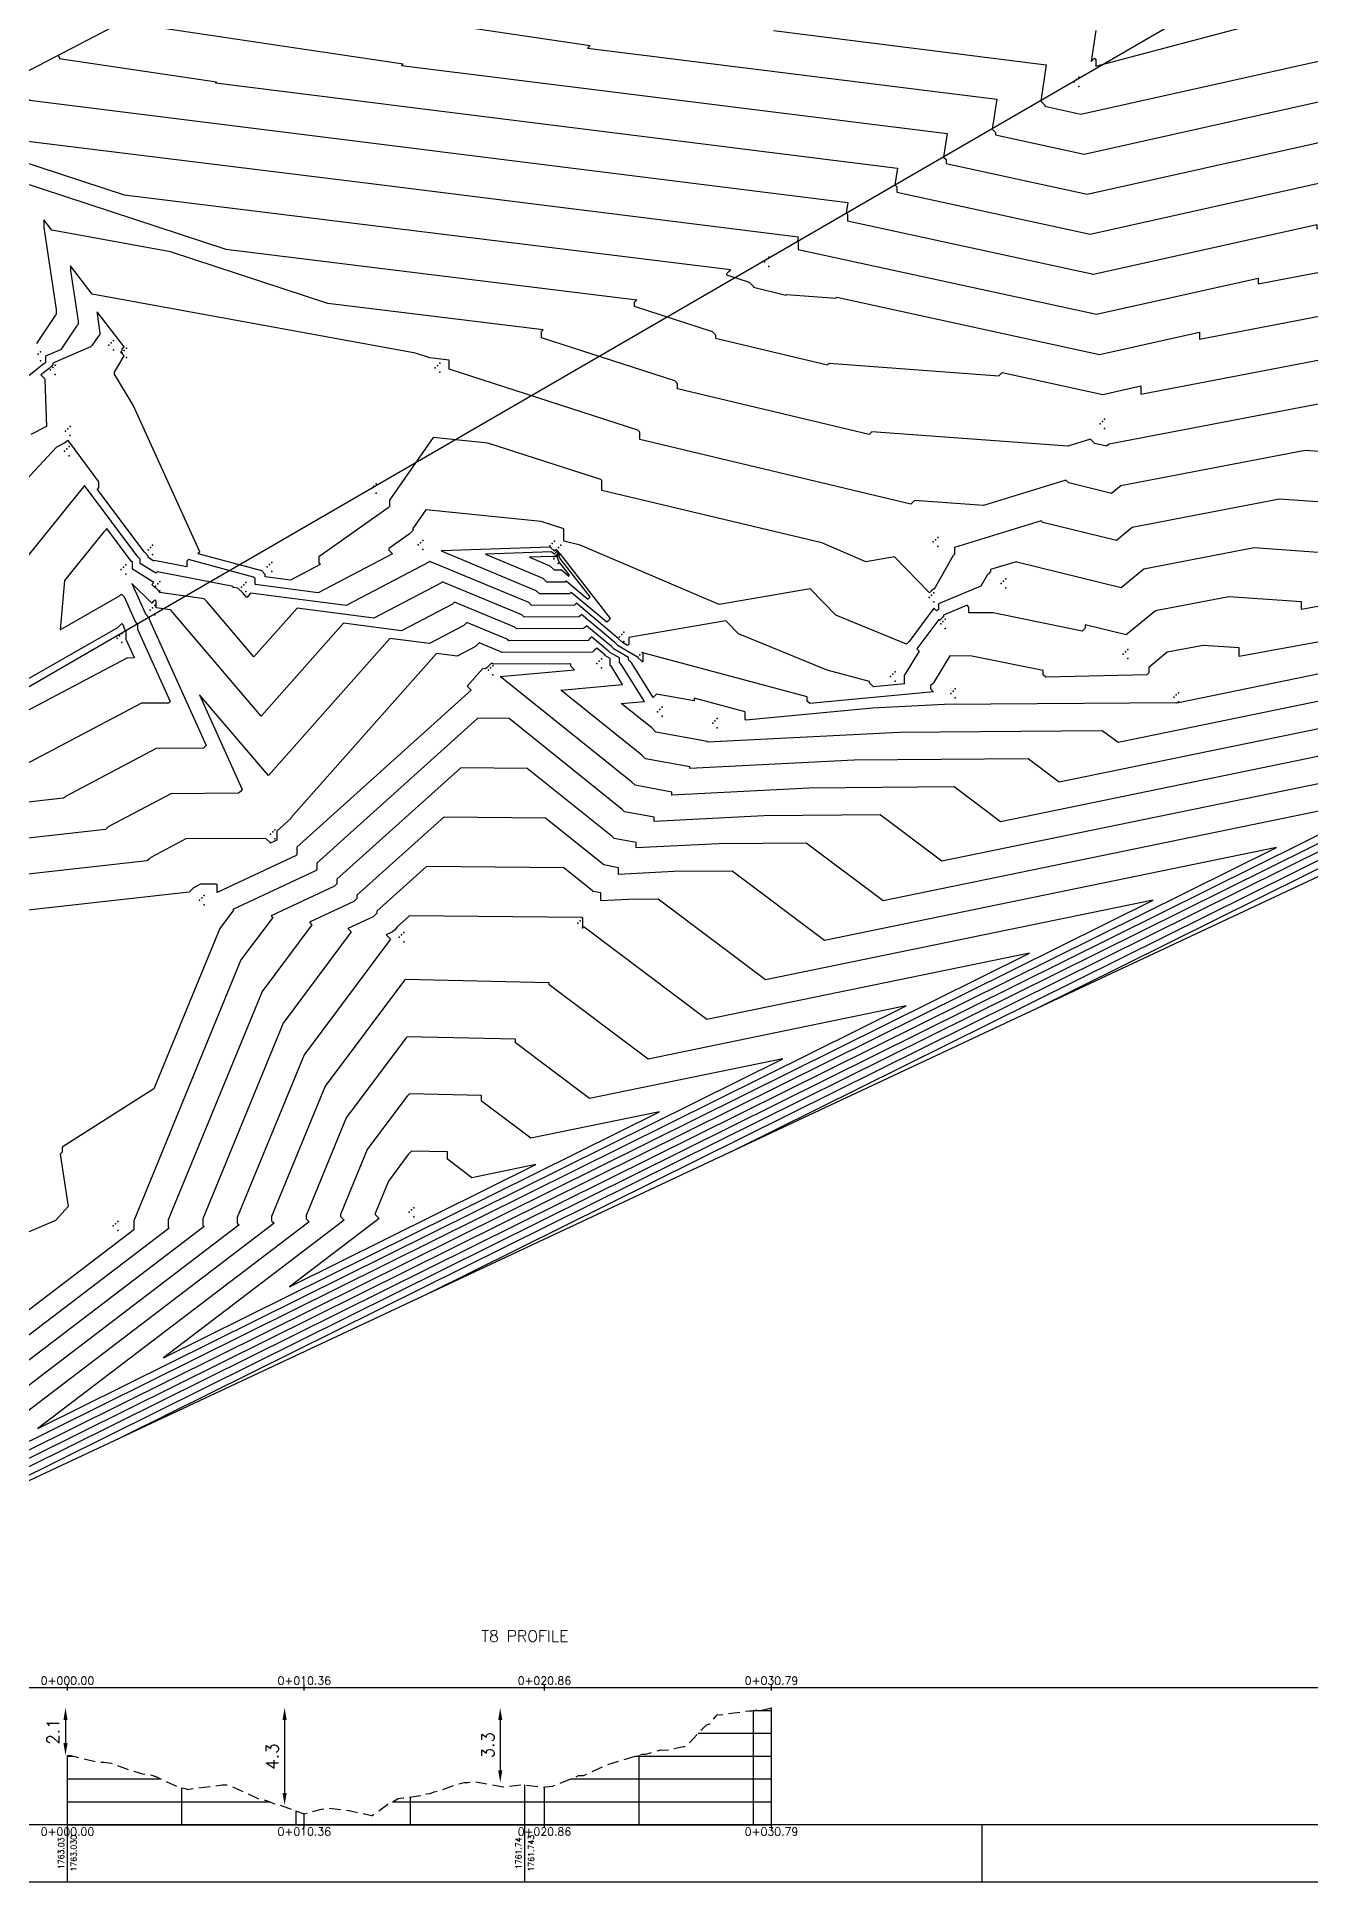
# Model space of a CAD drawing. Header units: metres. Extents: x 419582 to 423558, y 4805372 to 4807539.
# Drawn here: x 421327.6 to 421383.3, y 4806107.6 to 4806188.4 of the extents above; entities that cross this region are included whole.
import ezdxf

# ---------------------------------------------------------------- set-up
doc = ezdxf.new("R2010")
doc.units = ezdxf.units.M
doc.linetypes.add('DASHED', pattern=[0.75, 0.5, -0.25])
for name, color, linetype in [('C-ROAD-PROF', 1, 'DASHED'), ('C-ROAD-PROF-GRID-GEOM', 5, 'Continuous'), ('C-ROAD-PROF-GRID-MAJR', 8, 'Continuous'), ('C-ROAD-PROF-GRID-MINR', 8, 'Continuous'), ('C-ROAD-PROF-TEXT', 11, 'Continuous'), ('C-ROAD-PROF-TICK', 7, 'Continuous'), ('C-ROAD-PROF-TITL', 11, 'Continuous'), ('C-ROAD-PROF-TTLB', 5, 'Continuous'), ('C-TINN', 4, 'Continuous'), ('C-TINN-BNDY', 110, 'Continuous'), ('C-TOPO-MAJR', 9, 'Continuous'), ('C-TOPO-MINR', 8, 'Continuous')]:
    doc.layers.add(name, color=color, linetype=linetype)
doc.styles.get("Standard").update_dxf_attribs({"font": 'simplex.shx'})
doc.dimstyles.new('TFO75', dxfattribs={"dimscale": 3, "dimtxt": 0.18, "dimasz": 0.18, "dimexe": 0.18, "dimexo": 0.0625, "dimgap": 0.09, "dimtad": 1, "dimdec": 1, "dimzin": 0, "dimdsep": 46, "dimtxsty": 'Standard', "dimcen": 0.09, "dimse1": 1, "dimse2": 1, "dimclrd": 3, "dimclre": 3, "dimclrt": 1, "dimadec": 4, "dimazin": 0, "dimtfac": 1, "dimtdec": 1, "dimtmove": 0, "dimatfit": 3, "dimfxl": 1, "dimtolj": 1, "dimtzin": 0, "dimarcsym": 0})

# ---------------------------------------------------------------- blocks, each defined once
blk = doc.blocks.new('*D50')
at = {"color": 3, "lineweight": -2, "transparency": 16777216}
blk.add_line((421347.901, 4806114.762), (421347.901, 4806112.568), dxfattribs=at)
at = {"color": 3, "transparency": 16777216}
for points in [[(421347.811, 4806114.762), (421347.991, 4806114.762), (421347.901, 4806115.302)], [(421347.811, 4806112.568), (421347.991, 4806112.568), (421347.901, 4806112.028)]]:
    blk.add_solid(points, dxfattribs=at)
at = {"layer": 'Defpoints', "color": 0, "transparency": 16777216}
for p in [(421357.439, 4806115.302), (421347.901, 4806112.028), (421347.95, 4806112.028)]:
    blk.add_point(p, dxfattribs=at)
at = {"color": 1, "transparency": 16777216, "insert": (421347.361, 4806113.665), "char_height": 0.54, "attachment_point": 5, "rotation": 90}
blk.add_mtext('\\A1;3.3', dxfattribs=at)
blk = doc.blocks.new('*D51')
at = {"color": 3, "lineweight": -2, "transparency": 16777216}
blk.add_line((421338.47, 4806114.762), (421338.47, 4806111.572), dxfattribs=at)
at = {"color": 3, "transparency": 16777216}
for points in [[(421338.38, 4806114.762), (421338.56, 4806114.762), (421338.47, 4806115.302)], [(421338.38, 4806111.572), (421338.56, 4806111.572), (421338.47, 4806111.032)]]:
    blk.add_solid(points, dxfattribs=at)
at = {"layer": 'Defpoints', "color": 0, "transparency": 16777216}
for p in [(421357.439, 4806115.302), (421338.462, 4806111.032), (421338.47, 4806111.032)]:
    blk.add_point(p, dxfattribs=at)
at = {"color": 1, "transparency": 16777216, "insert": (421337.93, 4806113.167), "char_height": 0.54, "attachment_point": 5, "rotation": 90}
blk.add_mtext('\\A1;4.3', dxfattribs=at)
blk = doc.blocks.new('*D52')
at = {"color": 3, "lineweight": -2, "transparency": 16777216}
blk.add_line((421328.889, 4806114.762), (421328.889, 4806113.762), dxfattribs=at)
at = {"color": 3, "transparency": 16777216}
for points in [[(421328.799, 4806114.762), (421328.979, 4806114.762), (421328.889, 4806115.302)], [(421328.799, 4806113.762), (421328.979, 4806113.762), (421328.889, 4806113.222)]]:
    blk.add_solid(points, dxfattribs=at)
at = {"layer": 'Defpoints', "color": 0, "transparency": 16777216}
for p in [(421357.439, 4806115.302), (421328.889, 4806113.222), (421328.974, 4806113.222)]:
    blk.add_point(p, dxfattribs=at)
at = {"color": 1, "transparency": 16777216, "insert": (421328.349, 4806114.262), "char_height": 0.54, "attachment_point": 5, "rotation": 90}
blk.add_mtext('\\A1;2.1', dxfattribs=at)

msp = doc.modelspace()

# ---------------------------------------------------------------- linework, layer by layer
at = {"color": 31, "lineweight": 30, "true_color": 0xffbd7a, "elevation": 1718.013}
msp.add_lwpolyline([(423449.834, 4807399.592), (423130.593, 4807500.114), (421950.92, 4806612.998), (421795.045, 4806430.988), (421305.015, 4806147.038), (421305.015, 4806147.038), (420630.083, 4805770.97), (419765.157, 4805549.54), (419617.356, 4805580.088)], dxfattribs=at)
at = {"layer": 'C-ROAD-PROF', "color": 1, "linetype": 'DASHED', "lineweight": -3, "flags": 128}
msp.add_lwpolyline([(421328.974, 4806113.218), (421329.122, 4806113.218), (421329.241, 4806113.192), (421330.314, 4806112.916), (421330.561, 4806112.921), (421330.902, 4806112.878), (421331.631, 4806112.609), (421331.775, 4806112.559), (421331.877, 4806112.523), (421332.258, 4806112.416), (421332.67, 4806112.352), (421332.776, 4806112.306), (421332.806, 4806112.305), (421333.845, 4806111.828), (421334.124, 4806111.774), (421334.174, 4806111.751), (421334.216, 4806111.733), (421335.743, 4806111.928), (421335.748, 4806111.928), (421335.75, 4806111.928), (421335.755, 4806111.928), (421336.039, 4806111.928), (421336.263, 4806111.817), (421337.3, 4806111.331), (421337.664, 4806111.252), (421337.702, 4806111.235), (421338.076, 4806111.095), (421338.147, 4806111.094), (421339.332, 4806110.659), (421339.754, 4806110.783), (421340.084, 4806110.871), (421340.199, 4806110.885), (421340.32, 4806110.899), (421340.362, 4806110.92), (421341.294, 4806110.805), (421342.276, 4806110.598), (421342.287, 4806110.598), (421342.295, 4806110.598), (421342.989, 4806111.081), (421343.441, 4806111.328), (421343.544, 4806111.343), (421343.655, 4806111.36), (421344.474, 4806111.478), (421344.61, 4806111.499), (421344.689, 4806111.533), (421344.829, 4806111.55), (421345.004, 4806111.625), (421345.28, 4806111.683), (421345.917, 4806111.927), (421346.318, 4806112.038), (421346.412, 4806112.038), (421346.484, 4806112.038), (421346.782, 4806112.072), (421348.03, 4806111.85), (421348.106, 4806111.859), (421348.185, 4806111.867), (421348.889, 4806111.941), (421349.832, 4806111.826), (421349.88, 4806111.843), (421350.199, 4806111.878), (421351.325, 4806112.333), (421351.538, 4806112.333), (421352.488, 4806112.781), (421353.066, 4806112.964), (421354.1, 4806113.271), (421354.27, 4806113.28), (421354.92, 4806113.468), (421355.187, 4806113.449), (421355.914, 4806113.608), (421356.033, 4806113.614), (421356.716, 4806114.359), (421356.801, 4806114.436), (421356.91, 4806114.534), (421357.07, 4806114.601), (421357.391, 4806115), (421357.628, 4806115.009), (421358.802, 4806115.175), (421358.905, 4806115.175), (421359.154, 4806115.209), (421359.367, 4806115.215), (421359.447, 4806115.211), (421359.763, 4806115.302)], dxfattribs=at)
at = {"layer": 'C-ROAD-PROF-GRID-GEOM', "color": 5, "linetype": 'Continuous', "lineweight": -3}
for p, q in [((421359.763, 4806110.188), (421359.763, 4806115.302)), ((421328.974, 4806110.188), (421328.974, 4806113.218)), ((421349.832, 4806110.188), (421349.832, 4806111.826)), ((421339.332, 4806110.188), (421339.332, 4806110.659))]:
    msp.add_line(p, q, dxfattribs=at)
at = {"layer": 'C-ROAD-PROF-GRID-MAJR', "color": 8, "linetype": 'Continuous', "lineweight": -3}
for p, q in [((421356.559, 4806114.188), (421359.763, 4806114.188)), ((421328.974, 4806110.188), (421328.974, 4806113.218)), ((421328.974, 4806112.188), (421333.061, 4806112.188)), ((421348.974, 4806110.188), (421348.974, 4806111.931)), ((421350.966, 4806112.188), (421359.763, 4806112.188)), ((421328.974, 4806110.188), (421359.763, 4806110.188))]:
    msp.add_line(p, q, dxfattribs=at)
at = {"layer": 'C-ROAD-PROF-GRID-MINR', "color": 8, "linetype": 'Continuous', "lineweight": -3}
for p, q in [((421358.974, 4806110.188), (421358.974, 4806115.184)), ((421359, 4806115.188), (421359.763, 4806115.188)), ((421328.974, 4806113.188), (421329.258, 4806113.188)), ((421353.82, 4806113.188), (421359.763, 4806113.188)), ((421353.974, 4806110.188), (421353.974, 4806113.233)), ((421333.974, 4806110.188), (421333.974, 4806111.803)), ((421328.974, 4806111.188), (421337.828, 4806111.188)), ((421338.974, 4806110.188), (421338.974, 4806110.791)), ((421343.185, 4806111.188), (421359.763, 4806111.188)), ((421343.974, 4806110.188), (421343.974, 4806111.406))]:
    msp.add_line(p, q, dxfattribs=at)
at = {"layer": 'C-ROAD-PROF-TEXT', "color": 11, "linetype": 'Continuous', "lineweight": -3}
for p, q in [((421328.974, 4806116.063), (421328.974, 4806116.313)), ((421339.332, 4806116.063), (421339.332, 4806116.313)), ((421349.832, 4806116.063), (421349.832, 4806116.313)), ((421359.763, 4806116.063), (421359.763, 4806116.313)), ((421328.974, 4806110.063), (421328.974, 4806110.313)), ((421339.332, 4806110.063), (421339.332, 4806110.313)), ((421349.832, 4806110.063), (421349.832, 4806110.313)), ((421359.763, 4806110.063), (421359.763, 4806110.313))]:
    msp.add_line(p, q, dxfattribs=at)
at = {"layer": 'C-ROAD-PROF-TICK', "color": 7, "linetype": 'Continuous', "lineweight": -3}
for p, q in [((421328.974, 4806107.688), (421328.974, 4806110.188)), ((421348.974, 4806107.688), (421348.974, 4806110.188)), ((421368.974, 4806107.688), (421368.974, 4806110.188))]:
    msp.add_line(p, q, dxfattribs=at)
at = {"layer": 'C-ROAD-PROF-TTLB', "color": 5, "linetype": 'Continuous', "lineweight": -3}
msp.add_line((421308.974, 4806116.188), (421388.974, 4806116.188), dxfattribs=at)
msp.add_3dface([(421308.974, 4806107.688), (421388.974, 4806107.688), (421388.974, 4806110.188), (421308.974, 4806110.188)], dxfattribs=at)
at = {"layer": 'C-TINN', "color": 4, "linetype": 'Continuous', "lineweight": -3}
for p in [(421373, 4806186.4, 1751.31), (421373.1, 4806186.5, 1751.31), (421373.2, 4806186.6, 1751.31), (421373.2, 4806186.2, 1751.31), (421359.55, 4806178.63, 1757.59), (421359.65, 4806178.73, 1757.59), (421359.45, 4806178.53, 1757.59), (421359.65, 4806178.33, 1757.59), (421327.8, 4806174.6, 1760.34), (421330.79, 4806174.89, 1762.62), (421330.89, 4806174.99, 1762.62), (421330.99, 4806175.09, 1762.62), (421330.99, 4806174.69, 1762.62), (421331.36, 4806174.55, 1761.85), (421331.46, 4806174.65, 1761.85), (421331.56, 4806174.75, 1761.85), (421327.7, 4806174.5, 1760.34), (421327.8, 4806174.2, 1760.34), (421328.24, 4806173.81, 1762.31), (421328.34, 4806173.91, 1762.31), (421328.44, 4806174.01, 1762.31), (421331.56, 4806174.35, 1761.85), (421345.06, 4806173.9, 1761.1), (421345.16, 4806174, 1761.1), (421345.26, 4806174.1, 1761.1), (421328.44, 4806173.61, 1762.31), (421345.26, 4806173.7, 1761.1), (421329.09, 4806171.33, 1762.55), (421374.13, 4806171.45, 1759.62), (421374.23, 4806171.55, 1759.62), (421374.33, 4806171.65, 1759.62), (421328.89, 4806171.13, 1762.55), (421328.99, 4806171.23, 1762.55), (421329.09, 4806170.93, 1762.55), (421374.33, 4806171.25, 1759.62), (421328.85, 4806170.25, 1763.31), (421328.95, 4806170.35, 1763.31), (421329.05, 4806170.45, 1763.31), (421329.05, 4806170.05, 1763.31), (421342.27, 4806168.62, 1761.43), (421342.37, 4806168.72, 1761.43), (421342.47, 4806168.82, 1761.43), (421342.47, 4806168.42, 1761.43), (421367.03, 4806166.48, 1761.54), (421332.5, 4806165.94, 1762.44), (421332.6, 4806166.04, 1762.44), (421332.7, 4806166.14, 1762.44), (421332.7, 4806165.74, 1762.44), (421344.31, 4806166.15, 1763.42), (421344.41, 4806166.25, 1763.42), (421344.51, 4806166.35, 1763.42), (421344.51, 4806165.95, 1763.42), (421350.07, 4806166.11, 1763.25), (421350.17, 4806166.21, 1763.25), (421350.27, 4806166.31, 1763.25), (421350.27, 4806165.91, 1763.25), (421350.35, 4806165.94, 1763.08), (421350.44, 4806165.74, 1760.45), (421350.45, 4806166.04, 1763.08), (421350.55, 4806166.14, 1763.08), (421350.55, 4806165.74, 1763.08), (421366.83, 4806166.28, 1761.54), (421366.93, 4806166.38, 1761.54), (421367.03, 4806166.08, 1761.54), (421331.32, 4806165.08, 1765.84), (421331.42, 4806165.18, 1765.84), (421331.52, 4806165.28, 1765.84), (421331.52, 4806164.88, 1765.84), (421337.71, 4806165.19, 1761.33), (421337.81, 4806165.29, 1761.33), (421337.91, 4806165.39, 1761.33), (421337.91, 4806164.99, 1761.33), (421350.24, 4806165.54, 1760.45), (421350.34, 4806165.64, 1760.45), (421350.44, 4806165.34, 1760.45), (421332.82, 4806164.35, 1764.88), (421332.92, 4806164.45, 1764.88), (421333.02, 4806164.55, 1764.88), (421333.02, 4806164.15, 1764.88), (421336.58, 4806164.31, 1763.9), (421336.68, 4806164.41, 1763.9), (421336.78, 4806164.51, 1763.9), (421336.78, 4806164.11, 1763.9), (421366.86, 4806164.06, 1762.04), (421369.81, 4806164.47, 1763.42), (421369.91, 4806164.57, 1763.42), (421370.01, 4806164.67, 1763.42), (421370.01, 4806164.27, 1763.42), (421332.59, 4806163.3, 1766.46), (421332.69, 4806163.4, 1766.46), (421332.79, 4806163.5, 1766.46), (421366.66, 4806163.86, 1762.04), (421366.76, 4806163.96, 1762.04), (421366.86, 4806163.66, 1762.04), (421332.79, 4806163.1, 1766.46), (421367.16, 4806162.7, 1764.37), (421367.26, 4806162.8, 1764.37), (421367.36, 4806162.9, 1764.37), (421367.36, 4806162.5, 1764.37), (421331.15, 4806162.08, 1763.66), (421331.25, 4806162.18, 1763.66), (421331.35, 4806162.28, 1763.66), (421331.35, 4806161.88, 1763.66), (421353.11, 4806162.13, 1763.65), (421353.21, 4806162.23, 1763.65), (421353.31, 4806162.33, 1763.65), (421353.31, 4806161.93, 1763.65), (421347.58, 4806160.87, 1769.12), (421352.13, 4806160.97, 1768.96), (421352.23, 4806161.07, 1768.96), (421352.33, 4806161.17, 1768.96), (421353.91, 4806161.25, 1764.99), (421354.01, 4806161.35, 1764.99), (421354.11, 4806161.45, 1764.99), (421354.11, 4806161.05, 1764.99), (421375.14, 4806161.38, 1764.31), (421375.24, 4806161.48, 1764.31), (421375.34, 4806161.58, 1764.31), (421375.34, 4806161.18, 1764.31), (421347.38, 4806160.67, 1769.12), (421347.48, 4806160.77, 1769.12), (421347.58, 4806160.47, 1769.12), (421352.33, 4806160.77, 1768.96), (421364.97, 4806160.4, 1763.66), (421365.07, 4806160.5, 1763.66), (421365.17, 4806160.6, 1763.66), (421365.17, 4806160.2, 1763.66), (421367.6, 4806159.66, 1765.76), (421367.7, 4806159.76, 1765.76), (421367.8, 4806159.86, 1765.76), (421367.8, 4806159.46, 1765.76), (421377.36, 4806159.49, 1765.97), (421377.46, 4806159.59, 1765.97), (421377.56, 4806159.69, 1765.97), (421377.56, 4806159.29, 1765.97), (421354.78, 4806158.86, 1766.4), (421354.88, 4806158.96, 1766.4), (421354.98, 4806159.06, 1766.4), (421354.98, 4806158.66, 1766.4), (421357.29, 4806158.46, 1766.45), (421357.39, 4806158.56, 1766.45), (421357.19, 4806158.36, 1766.45), (421357.39, 4806158.16, 1766.45), (421337.95, 4806153.6, 1767.91), (421338.05, 4806153.7, 1767.91), (421337.85, 4806153.5, 1767.91), (421338.05, 4806153.3, 1767.91), (421334.75, 4806150.62, 1769.25), (421334.85, 4806150.72, 1769.25), (421334.95, 4806150.82, 1769.25), (421334.95, 4806150.42, 1769.25), (421351.3, 4806149.61, 1774.02), (421351.4, 4806149.71, 1774.02), (421351.5, 4806149.81, 1774.02), (421343.48, 4806149, 1774.34), (421343.58, 4806149.1, 1774.34), (421343.68, 4806149.2, 1774.34), (421343.68, 4806148.8, 1774.34), (421351.5, 4806149.41, 1774.02), (421331.18, 4806136.57, 1770.54), (421343.92, 4806136.97, 1778.99), (421344.02, 4806137.07, 1778.99), (421344.12, 4806137.17, 1778.99), (421344.12, 4806136.77, 1778.99), (421330.98, 4806136.37, 1770.54), (421331.08, 4806136.47, 1770.54), (421331.18, 4806136.17, 1770.54)]:
    msp.add_point(p, dxfattribs=at)
at = {"layer": 'C-TINN-BNDY', "color": 110, "linetype": 'Continuous', "lineweight": -3, "flags": 128}
for points in [[(421193.45, 4806114.76), (421316.74, 4806181.07), (421324.23, 4806185.31), (421416.34, 4806233.29), (421455.96, 4806255.55), (421534.88, 4806300.35), (421936.98, 4806642.67), (421937.08, 4806642.77), (421937.18, 4806642.87), (421963.15, 4806666.69), (422251.15, 4806867.33), (422367.39, 4806957.21), (422449.57, 4807014.1), (422473.63, 4807031.8), (422600.66, 4807130.15), (422687.35, 4807196.06), (422733.46, 4807229.97)], [(422724.87, 4807165.92), (422697.08, 4807146.67), (422577.28, 4807048.8), (422494.93, 4806993.73), (422433.35, 4806948.24), (422390.21, 4806913.55), (422303.24, 4806847.72), (422229.68, 4806793.83), (422213.19, 4806781.58), (422179.34, 4806755.48), (422143.63, 4806726.94), (422090.94, 4806686.36), (421935.65, 4806537.41), (421807.76, 4806419.27), (421798.23, 4806410.98), (421750.84, 4806385.06), (421712.43, 4806364.25), (421678.37, 4806344.94), (421648.74, 4806328.11), (421541.25, 4806258.62), (421434.62, 4806175.52), (421305.47, 4806115.01), (421187.67, 4806058.56)]]:
    msp.add_lwpolyline(points, dxfattribs=at)
at = {"layer": 'C-TOPO-MAJR', "color": 9, "linetype": 'Continuous', "lineweight": -3, "flags": 128}
for points, elevation in [([(421328.573, 4806187.572), (421328.629, 4806187.438), (421328.624, 4806187.432), (421328.618, 4806187.426), (421335.497, 4806186.402), (421335.475, 4806186.381), (421335.454, 4806186.359), (421365.27, 4806182.63), (421365.156, 4806181.893), (421365.238, 4806181.811), (421365.238, 4806181.576), (421373.702, 4806179.739), (421386.176, 4806182.521), (421386.176, 4806182.381), (421389.785, 4806183.073), (421407.521, 4806181.81), (421407.521, 4806181.77), (421414.336, 4806183.013), (421414.307, 4806183.043), (421416.531, 4806182.695), (421417.801, 4806184.33), (421435.707, 4806184.906)], 1755), ([(421384.213, 4806172.415), (421374.523, 4806170.558), (421374.412, 4806170.467), (421373.898, 4806170.592), (421373.718, 4806170.772), (421372.725, 4806170.466), (421364.153, 4806171.1), (421364.092, 4806171.039), (421364.031, 4806170.978), (421355.655, 4806172.979), (421355.656, 4806173.212), (421355.541, 4806173.327), (421349.707, 4806175.214), (421349.707, 4806175.488), (421349.738, 4806175.52), (421349.77, 4806175.551), (421340.359, 4806176.712), (421333.474, 4806178.965), (421328.286, 4806179.912), (421327.936, 4806180.363), (421327.936, 4806180.035), (421328.483, 4806176.448), (421328.483, 4806176.223), (421328.439, 4806176.179), (421327.619, 4806174.959)], 1760), ([(421392.32, 4806163.488), (421380.209, 4806161.278), (421380.209, 4806161.646), (421378.641, 4806161.758), (421377.067, 4806161.456), (421376.263, 4806160.794), (421376.263, 4806160.561), (421376.221, 4806160.519), (421376.18, 4806160.478), (421371.752, 4806160.362), (421371.647, 4806160.466), (421371.647, 4806160.657), (421368.518, 4806161.292), (421367.559, 4806161.303), (421366.848, 4806160.128), (421366.784, 4806160.064), (421366.721, 4806160), (421366.721, 4806159.855), (421366.848, 4806159.728), (421361.433, 4806159.22), (421361.329, 4806159.324), (421361.329, 4806159.516), (421354.132, 4806161.43), (421354.132, 4806161.033), (421354.116, 4806161.036), (421354.115, 4806161.035), (421354.115, 4806161.034), (421354.106, 4806161.049), (421353.906, 4806161.249), (421353.906, 4806161.25), (421353.061, 4806161.737), (421352.912, 4806161.886), (421351.451, 4806163.11), (421351.397, 4806163.057), (421351.344, 4806163.004), (421348.939, 4806162.994), (421348.844, 4806163.089), (421345.361, 4806164.542), (421345.333, 4806164.514), (421345.306, 4806164.486), (421342.371, 4806162.955), (421339.014, 4806163.385), (421337.128, 4806161.254), (421335.066, 4806163.676), (421334.951, 4806163.79), (421333.003, 4806164.07), (421333.003, 4806164.101), (421332.818, 4806164.285), (421332.81, 4806164.278), (421332.803, 4806164.27), (421332.657, 4806164.416), (421332.745, 4806164.504), (421331.812, 4806165.092), (421331.812, 4806165.394), (421331.762, 4806165.443), (421330.7, 4806166.864), (421330.633, 4806166.797), (421330.566, 4806166.73), (421328.841, 4806164.592), (421328.651, 4806162.439), (421331.254, 4806163.924), (421331.293, 4806163.963), (421331.332, 4806164.001), (421331.454, 4806163.878), (421331.943, 4806162.768), (421332.039, 4806162.672), (421332.039, 4806162.464), (421333.462, 4806159.301), (421333.431, 4806159.269), (421333.399, 4806159.238), (421332.213, 4806159.229), (421327.023, 4806156.487)], 1765), ([(421331.459, 4806127.187), (421392.635, 4806157.543), (421367.21, 4806152.32), (421364.514, 4806154.344), (421359.433, 4806154.301), (421354.628, 4806154.057), (421354.628, 4806154.244), (421353.336, 4806154.479), (421353.23, 4806154.584), (421348.284, 4806158.556), (421346.923, 4806158.57), (421339.88, 4806152.237), (421339.88, 4806151.967), (421339.847, 4806151.935), (421339.815, 4806151.902), (421336.207, 4806150.211), (421336.236, 4806150.181), (421335.641, 4806149.384), (421332.758, 4806142.368), (421328.75, 4806139.815), (421328.75, 4806139.599), (421328.704, 4806139.553), (421328.658, 4806139.507), (421329.012, 4806137.219), (421328.445, 4806136.609), (421326.541, 4806135.791)], 1770)]:
    msp.add_lwpolyline(points, dxfattribs=dict(at, elevation=elevation))
at = {"layer": 'C-TOPO-MAJR', "color": 9, "linetype": 'Continuous', "lineweight": -3, "elevation": 1775, "flags": 128}
msp.add_lwpolyline([(421365.652, 4806145.99), (421354.368, 4806143.671), (421350.045, 4806146.918), (421350.045, 4806146.996), (421343.742, 4806147.149), (421343.728, 4806147.135), (421343.714, 4806147.121), (421340.245, 4806142.48), (421337.904, 4806136.781), (421337.904, 4806136.592), (421338.01, 4806136.487), (421322.184, 4806124.42), (421365.652, 4806145.99)], close=True, dxfattribs=at)
at = {"layer": 'C-TOPO-MINR', "color": 8, "linetype": 'Continuous', "lineweight": -3, "flags": 128}
for points, elevation in [([(421334.978, 4806190.494), (421351.826, 4806187.985), (421351.773, 4806187.932), (421351.72, 4806187.879), (421369.61, 4806185.642), (421369.407, 4806184.336), (421369.554, 4806184.19), (421369.554, 4806184.082), (421373.43, 4806183.241), (421391.304, 4806187.227)], 1753), ([(421373.95, 4806188.654), (421373.738, 4806187.29), (421373.815, 4806187.366), (421373.891, 4806187.442), (421373.938, 4806187.395), (421373.938, 4806187.09), (421382.71, 4806189.41)], 1751), ([(421331.798, 4806188.96), (421343.662, 4806187.194), (421343.624, 4806187.157), (421343.587, 4806187.119), (421367.44, 4806184.136), (421367.282, 4806183.115), (421367.396, 4806183), (421367.396, 4806182.829), (421373.566, 4806181.49), (421388.74, 4806184.874), (421388.74, 4806184.79), (421390.9, 4806185.204), (421410.252, 4806183.826), (421410.252, 4806183.819), (421411.526, 4806184.051), (421411.521, 4806184.057), (421414.053, 4806183.661), (421415.499, 4806185.522), (421425.913, 4806185.858), (421429.813, 4806185.882)], 1754), ([(421359.854, 4806188.64), (421371.78, 4806187.148), (421371.533, 4806185.557), (421371.711, 4806185.379), (421371.711, 4806185.335), (421373.294, 4806184.992), (421384.332, 4806187.453), (421384.217, 4806187.569), (421389.101, 4806188.86)], 1752), ([(421325.426, 4806185.933), (421325.441, 4806185.896), (421325.44, 4806185.894), (421325.438, 4806185.893), (421327.333, 4806185.611), (421327.327, 4806185.605), (421327.321, 4806185.599), (421363.1, 4806181.124), (421363.03, 4806180.672), (421363.081, 4806180.621), (421363.081, 4806180.323), (421373.838, 4806177.988), (421383.612, 4806180.168), (421383.612, 4806179.972), (421388.671, 4806180.941), (421404.79, 4806179.793), (421404.79, 4806179.72), (421417.145, 4806181.976), (421417.092, 4806182.028), (421419.009, 4806181.729), (421420.103, 4806183.137), (421436.223, 4806183.656)], 1756), ([(421322.629, 4806184.404), (421322.55, 4806184.325), (421322.471, 4806184.246), (421322.629, 4806184.089), (421322.629, 4806184.004), (421324.825, 4806184.053), (421324.85, 4806184.078), (421324.875, 4806184.103), (421324.875, 4806184.404), (421324.848, 4806184.539), (421326.992, 4806183.837), (421342.379, 4806181.938), (421360.93, 4806179.618), (421360.904, 4806179.451), (421360.923, 4806179.432), (421360.923, 4806179.069), (421373.974, 4806176.237), (421381.048, 4806177.815), (421381.048, 4806177.562), (421387.556, 4806178.81)], 1757), ([(421325.845, 4806183.296), (421331.448, 4806181.462), (421357.969, 4806178.189), (421357.881, 4806178.101), (421357.792, 4806178.013), (421357.792, 4806177.966), (421358.785, 4806177.645), (421358.971, 4806177.459), (421358.97, 4806177.42), (421360.395, 4806177.079), (421360.406, 4806177.09), (421360.416, 4806177.1), (421362.575, 4806176.94), (421362.595, 4806176.961), (421362.615, 4806176.981), (421374.11, 4806174.486), (421378.484, 4806175.462), (421378.484, 4806175.153), (421386.442, 4806176.678)], 1758), ([(421326.841, 4806182.052), (421335.903, 4806179.087), (421353.869, 4806176.87), (421353.81, 4806176.81), (421353.75, 4806176.75), (421353.75, 4806176.59), (421357.163, 4806175.486), (421357.313, 4806175.336), (421357.313, 4806175.199), (421362.213, 4806174.029), (421362.249, 4806174.064), (421362.284, 4806174.1), (421369.708, 4806173.551), (421369.777, 4806173.621), (421369.846, 4806173.69), (421374.246, 4806172.736), (421375.92, 4806173.109), (421375.92, 4806172.744), (421385.327, 4806174.547)], 1759), ([(421391.134, 4806169.711), (421383.099, 4806170.284), (421375.032, 4806168.738), (421374.627, 4806168.405), (421372.761, 4806168.86), (421372.634, 4806168.988), (421369.027, 4806167.878), (421366.021, 4806168.1), (421365.935, 4806168.014), (421365.848, 4806167.927), (421353.998, 4806170.758), (421353.999, 4806171.088), (421353.919, 4806171.168), (421345.664, 4806173.838), (421345.664, 4806174.226), (421345.667, 4806174.229), (421345.67, 4806174.232), (421344.814, 4806174.337), (421344.189, 4806174.542), (421330.056, 4806177.122), (421329.102, 4806178.35), (421329.102, 4806178.148), (421329.44, 4806175.93), (421329.44, 4806175.79), (421329.375, 4806175.725), (421328.694, 4806174.713), (421328.666, 4806174.684), (421328.014, 4806174.402), (421328.014, 4806174.136), (421327.981, 4806174.103), (421327.947, 4806174.069), (421326.44, 4806172.882)], 1761), ([(421388.403, 4806167.695), (421381.984, 4806168.152), (421375.541, 4806166.917), (421374.843, 4806166.343), (421371.624, 4806167.129), (421371.55, 4806167.204), (421367.759, 4806166.037), (421367.759, 4806165.735), (421367.735, 4806165.711), (421367.71, 4806165.686), (421366.874, 4806164.222), (421366.858, 4806164.238), (421366.766, 4806164.146), (421366.674, 4806164.054), (421365.134, 4806165.636), (421363.883, 4806165.419), (421361.967, 4806166.238), (421352.34, 4806168.538), (421352.342, 4806168.965), (421352.297, 4806169.009), (421347.357, 4806170.607), (421344.969, 4806170.849), (421343.054, 4806168.113), (421343.054, 4806167.827), (421343.026, 4806167.798), (421342.997, 4806167.77), (421339.962, 4806165.634), (421339.962, 4806165.362), (421340.026, 4806165.298), (421338.724, 4806164.618), (421337.615, 4806164.761), (421337.615, 4806164.865), (421337.468, 4806165.013), (421334.686, 4806165.763), (421334.726, 4806165.803), (421334.765, 4806165.843), (421331.85, 4806172.263), (421331.031, 4806173.617), (421331.031, 4806173.703), (421331.449, 4806174.416), (421331.288, 4806174.577), (421331.368, 4806174.658), (421331.368, 4806174.736), (421331.449, 4806174.816), (421330.267, 4806176.338), (421330.267, 4806176.26), (421330.397, 4806175.411), (421330.397, 4806175.358), (421330.31, 4806175.271), (421330.05, 4806174.884), (421329.977, 4806174.811), (421328.339, 4806174.103), (421328.339, 4806174.04), (421328.255, 4806173.956), (421328.171, 4806173.871), (421327.814, 4806173.59), (421327.984, 4806173.42), (421327.984, 4806173.36), (421328.058, 4806171.326), (421327.377, 4806170.978)], 1762), ([(421385.672, 4806165.679), (421380.87, 4806166.021), (421376.049, 4806165.097), (421375.058, 4806164.281), (421370.487, 4806165.397), (421370.465, 4806165.419), (421369.344, 4806165.074), (421369.344, 4806164.985), (421369.267, 4806164.907), (421369.189, 4806164.83), (421368.912, 4806164.345), (421367.066, 4806163.582), (421367.066, 4806163.347), (421367.025, 4806163.306), (421366.984, 4806163.264), (421366.866, 4806163.382), (421365.777, 4806161.928), (421365.718, 4806161.869), (421365.659, 4806161.81), (421362.576, 4806163.076), (421361.447, 4806164.236), (421357.475, 4806163.547), (421351.396, 4806166.147), (421350.683, 4806166.318), (421350.684, 4806166.841), (421350.675, 4806166.85), (421349.687, 4806167.169), (421344.646, 4806167.681), (421344.079, 4806166.871), (421344.079, 4806166.787), (421344.001, 4806166.708), (421343.922, 4806166.629), (421343.024, 4806165.997), (421343.024, 4806165.917), (421343.184, 4806165.757), (421339.94, 4806164.064), (421337.176, 4806164.418), (421337.176, 4806164.678), (421337.106, 4806164.748), (421334.265, 4806165.515), (421334.227, 4806165.476), (421334.188, 4806165.438), (421334.188, 4806165.192), (421332.773, 4806165.467), (421332.75, 4806165.444), (421332.506, 4806165.598), (421332.506, 4806165.664), (421332.339, 4806165.831), (421330.279, 4806168.586), (421330.315, 4806168.621), (421330.351, 4806168.657), (421330.351, 4806168.914), (421329.066, 4806170.646), (421328.985, 4806170.727), (421328.926, 4806170.668), (421328.866, 4806170.609), (421328.502, 4806170.422), (421326.955, 4806168.767)], 1763), ([(421407.536, 4806167.816), (421382.94, 4806163.327), (421382.94, 4806163.662), (421379.755, 4806163.889), (421376.558, 4806163.276), (421375.273, 4806162.219), (421373.483, 4806162.656), (421373.483, 4806162.517), (421373.418, 4806162.452), (421373.353, 4806162.387), (421369.462, 4806163.177), (421368.392, 4806163.189), (421368.392, 4806163.434), (421368.314, 4806163.511), (421367.281, 4806163.084), (421367.281, 4806163.021), (421367.196, 4806162.937), (421367.112, 4806162.852), (421367.081, 4806162.884), (421366.123, 4806161.606), (421366.219, 4806161.51), (421365.596, 4806160.48), (421365.58, 4806160.464), (421365.563, 4806160.448), (421365.563, 4806160.113), (421365.596, 4806160.08), (421364.222, 4806159.951), (421364.046, 4806160.127), (421364.046, 4806160.176), (421362.194, 4806160.668), (421358.322, 4806162.259), (421357.76, 4806162.836), (421353.519, 4806162.1), (421353.519, 4806161.805), (421353.493, 4806161.779), (421353.467, 4806161.752), (421353.245, 4806161.88), (421353.059, 4806162.067), (421351.228, 4806163.6), (421351.187, 4806163.559), (421351.145, 4806163.517), (421349.269, 4806163.51), (421349.151, 4806163.628), (421344.822, 4806165.433), (421344.812, 4806165.423), (421344.802, 4806165.413), (421341.156, 4806163.509), (421336.983, 4806164.044), (421336.812, 4806163.85), (421336.624, 4806164.071), (421336.432, 4806164.263), (421336.217, 4806164.294), (421336.217, 4806164.334), (421332.905, 4806164.979), (421332.841, 4806164.915), (421332.159, 4806165.345), (421332.159, 4806165.529), (421332.05, 4806165.637), (421329.724, 4806168.749), (421329.696, 4806168.722), (421329.669, 4806168.695), (421325.89, 4806164.01)], 1764), ([(421414.221, 4806166.786), (421377.483, 4806159.238), (421377.463, 4806159.253), (421367.326, 4806159.168), (421364.179, 4806159.008), (421358.645, 4806158.489), (421358.613, 4806158.521), (421358.613, 4806158.857), (421356.379, 4806159.451), (421356.379, 4806159.327), (421354.733, 4806159.625), (421354.662, 4806159.553), (421354.59, 4806159.481), (421353.657, 4806160.979), (421353.508, 4806161.128), (421353.508, 4806161.23), (421352.876, 4806161.594), (421352.765, 4806161.705), (421351.673, 4806162.62), (421351.607, 4806162.555), (421351.542, 4806162.49), (421348.609, 4806162.479), (421348.537, 4806162.551), (421345.9, 4806163.651), (421345.854, 4806163.605), (421345.809, 4806163.56), (421343.587, 4806162.4), (421341.044, 4806162.726), (421337.445, 4806158.658), (421333.507, 4806163.281), (421333.471, 4806163.317), (421332.857, 4806163.406), (421332.857, 4806163.689), (421332.799, 4806163.747), (421332.728, 4806163.677), (421332.657, 4806163.606), (421331.796, 4806164.472), (421332.386, 4806163.132), (421332.553, 4806162.965), (421332.553, 4806162.9), (421335.039, 4806157.376), (421334.984, 4806157.321), (421334.929, 4806157.266), (421332.857, 4806157.25), (421328.888, 4806155.153), (421328.847, 4806155.113), (421328.806, 4806155.072), (421325.009, 4806154.65)], 1766), ([(421371.238, 4806145.824), (421408.825, 4806164.475), (421374.915, 4806157.508), (421374.226, 4806158.026), (421365.353, 4806157.951), (421356.962, 4806157.524), (421356.962, 4806157.553), (421354.706, 4806157.963), (421354.522, 4806158.147), (421353.192, 4806159.215), (421354.206, 4806159.308), (421353.209, 4806160.908), (421353.11, 4806161.007), (421353.11, 4806161.209), (421352.692, 4806161.451), (421352.618, 4806161.524), (421351.895, 4806162.13), (421351.818, 4806162.053), (421351.741, 4806161.976), (421348.279, 4806161.963), (421348.23, 4806162.012), (421346.438, 4806162.759), (421346.375, 4806162.697), (421346.313, 4806162.634), (421344.803, 4806161.846), (421343.075, 4806162.067), (421337.762, 4806156.062), (421334.749, 4806159.599), (421336.615, 4806155.451), (421336.537, 4806155.373), (421336.458, 4806155.294), (421333.501, 4806155.272), (421330.753, 4806153.82), (421330.694, 4806153.761), (421330.635, 4806153.702), (421325.142, 4806153.092)], 1767), ([(421325.473, 4806159.295), (421331.177, 4806162.548), (421331.261, 4806162.632), (421331.345, 4806162.717), (421331.377, 4806162.686), (421331.501, 4806162.404), (421331.525, 4806162.38), (421331.525, 4806162.028), (421331.886, 4806161.226), (421331.878, 4806161.218), (421331.87, 4806161.21), (421331.569, 4806161.207), (421325.158, 4806157.82)], 1764), ([(421357.979, 4806139.612), (421403.428, 4806162.164), (421372.346, 4806155.779), (421370.988, 4806156.799), (421363.38, 4806156.735), (421356.184, 4806156.368), (421356.184, 4806156.45), (421354.249, 4806156.802), (421354.091, 4806156.96), (421350.545, 4806159.807), (421353.249, 4806160.054), (421352.76, 4806160.838), (421352.712, 4806160.886), (421352.712, 4806161.189), (421352.507, 4806161.307), (421352.471, 4806161.344), (421352.117, 4806161.64), (421352.028, 4806161.552), (421351.939, 4806161.463), (421347.949, 4806161.447), (421347.924, 4806161.473), (421346.977, 4806161.868), (421346.896, 4806161.788), (421346.816, 4806161.707), (421346.018, 4806161.291), (421345.106, 4806161.408), (421338.744, 4806154.218), (421338.759, 4806154.204), (421338.129, 4806153.637), (421338.129, 4806153.243), (421338.127, 4806153.241), (421338.126, 4806153.24), (421337.842, 4806153.107), (421337.842, 4806153.133), (421337.655, 4806153.32), (421334.145, 4806153.293), (421332.618, 4806152.487), (421332.541, 4806152.409), (421332.464, 4806152.332), (421325.275, 4806151.535)], 1768), ([(421344.719, 4806133.399), (421398.031, 4806159.854), (421369.778, 4806154.049), (421367.751, 4806155.571), (421361.406, 4806155.518), (421355.406, 4806155.213), (421355.406, 4806155.347), (421353.793, 4806155.64), (421353.661, 4806155.772), (421347.898, 4806160.399), (421351.143, 4806160.695), (421350.992, 4806160.845), (421350.992, 4806160.945), (421347.62, 4806160.932), (421347.617, 4806160.935), (421347.515, 4806160.977), (421347.417, 4806160.879), (421347.32, 4806160.781), (421347.234, 4806160.737), (421347.136, 4806160.749), (421346.455, 4806159.979), (421346.635, 4806159.799), (421339.004, 4806152.937), (421339.004, 4806152.605), (421338.987, 4806152.588), (421338.97, 4806152.571), (421335.528, 4806150.957), (421335.528, 4806151.283), (421335.491, 4806151.32), (421334.789, 4806151.315), (421334.484, 4806151.153), (421334.388, 4806151.058), (421334.293, 4806150.962), (421325.409, 4806149.977)], 1769), ([(421318.199, 4806120.974), (421387.238, 4806155.232), (421364.641, 4806150.59), (421361.277, 4806153.117), (421357.46, 4806153.084), (421353.85, 4806152.901), (421353.85, 4806153.141), (421352.879, 4806153.317), (421352.8, 4806153.397), (421349.084, 4806156.38), (421346.175, 4806156.411), (421340.756, 4806151.537), (421340.756, 4806151.33), (421340.707, 4806151.282), (421340.659, 4806151.234), (421337.883, 4806149.932), (421337.951, 4806149.863), (421336.562, 4806148.003), (421331.874, 4806136.592), (421331.874, 4806136.214), (421331.884, 4806136.203), (421322.851, 4806129.315)], 1771)]:
    msp.add_lwpolyline(points, dxfattribs=dict(at, elevation=elevation))
for points, elevation in [([(421349.599, 4806164.025), (421350.946, 4806164.031), (421350.976, 4806164.061), (421351.006, 4806164.09), (421352.568, 4806162.782), (421352.647, 4806162.862), (421352.727, 4806162.941), (421350.547, 4806165.728), (421350.544, 4806165.737), (421350.547, 4806165.74), (421350.353, 4806165.934), (421350.285, 4806165.895), (421350.276, 4806165.886), (421350.267, 4806165.877), (421350.085, 4806166.059), (421345.32, 4806165.892), (421349.458, 4806164.166), (421349.599, 4806164.025)], 1763), ([(421349.929, 4806164.541), (421350.748, 4806164.544), (421350.766, 4806164.562), (421350.784, 4806164.58), (421351.733, 4806163.785), (421351.782, 4806163.834), (421351.83, 4806163.882), (421350.505, 4806165.576), (421350.464, 4806165.699), (421350.505, 4806165.74), (421350.387, 4806165.858), (421350.346, 4806165.834), (421350.301, 4806165.789), (421350.257, 4806165.745), (421350.146, 4806165.856), (421347.25, 4806165.754), (421349.764, 4806164.705), (421349.929, 4806164.541)], 1762), ([(421350.259, 4806165.056), (421350.549, 4806165.058), (421350.556, 4806165.064), (421350.562, 4806165.07), (421350.899, 4806164.788), (421350.916, 4806164.805), (421350.933, 4806164.823), (421350.463, 4806165.424), (421350.384, 4806165.661), (421350.463, 4806165.74), (421350.421, 4806165.782), (421350.407, 4806165.773), (421350.326, 4806165.693), (421350.246, 4806165.613), (421350.207, 4806165.652), (421349.179, 4806165.616), (421350.071, 4806165.244), (421350.259, 4806165.056)], 1761), ([(421381.842, 4806152.922), (421362.073, 4806148.86), (421358.039, 4806151.889), (421355.486, 4806151.868), (421353.072, 4806151.745), (421353.072, 4806152.038), (421352.423, 4806152.156), (421352.37, 4806152.209), (421349.884, 4806154.205), (421345.428, 4806154.252), (421341.631, 4806150.838), (421341.631, 4806150.692), (421341.568, 4806150.628), (421341.504, 4806150.565), (421339.559, 4806149.653), (421339.667, 4806149.545), (421337.483, 4806146.623), (421333.381, 4806136.639), (421333.381, 4806136.308), (421333.416, 4806136.274), (421305.69, 4806115.134), (421381.842, 4806152.922)], 1772), ([(421376.445, 4806150.611), (421359.504, 4806147.131), (421354.802, 4806150.662), (421353.513, 4806150.651), (421352.294, 4806150.589), (421352.294, 4806150.935), (421351.966, 4806150.995), (421351.939, 4806151.021), (421350.684, 4806152.029), (421344.681, 4806152.093), (421342.507, 4806150.138), (421342.507, 4806150.054), (421342.428, 4806149.975), (421342.348, 4806149.896), (421341.234, 4806149.374), (421341.382, 4806149.226), (421338.404, 4806145.242), (421334.889, 4806136.686), (421334.889, 4806136.403), (421334.947, 4806136.345), (421311.188, 4806118.229), (421376.445, 4806150.611)], 1773), ([(421371.049, 4806148.3), (421356.936, 4806145.401), (421351.565, 4806149.435), (421351.539, 4806149.434), (421351.516, 4806149.433), (421351.516, 4806149.832), (421351.509, 4806149.833), (421351.509, 4806149.834), (421351.484, 4806149.854), (421343.934, 4806149.934), (421343.382, 4806149.438), (421343.382, 4806149.417), (421343.288, 4806149.322), (421343.193, 4806149.227), (421342.91, 4806149.095), (421343.097, 4806148.908), (421339.324, 4806143.861), (421336.397, 4806136.734), (421336.397, 4806136.498), (421336.479, 4806136.416), (421316.686, 4806121.324), (421371.049, 4806148.3)], 1774), ([(421360.256, 4806143.679), (421351.799, 4806141.942), (421348.56, 4806144.374), (421348.56, 4806144.534), (421343.837, 4806144.648), (421343.801, 4806144.613), (421343.766, 4806144.577), (421341.166, 4806141.099), (421339.412, 4806136.828), (421339.412, 4806136.687), (421339.541, 4806136.558), (421327.681, 4806127.515), (421360.256, 4806143.679)], 1776), ([(421354.859, 4806141.368), (421349.231, 4806140.212), (421347.075, 4806141.831), (421347.075, 4806142.071), (421343.932, 4806142.147), (421343.874, 4806142.09), (421343.817, 4806142.033), (421342.087, 4806139.718), (421340.92, 4806136.876), (421340.92, 4806136.782), (421341.073, 4806136.629), (421333.179, 4806130.61), (421354.859, 4806141.368)], 1777), ([(421349.463, 4806139.058), (421346.663, 4806138.482), (421345.59, 4806139.288), (421345.59, 4806139.608), (421344.026, 4806139.646), (421343.948, 4806139.567), (421343.869, 4806139.489), (421343.008, 4806138.337), (421342.427, 4806136.923), (421342.427, 4806136.876), (421342.604, 4806136.7), (421338.677, 4806133.706), (421349.463, 4806139.058)], 1778)]:
    msp.add_lwpolyline(points, close=True, dxfattribs=dict(at, elevation=elevation))

# ---------------------------------------------------------------- texts
at = {"layer": 'C-ROAD-PROF-TEXT', "color": 11, "linetype": 'Continuous', "lineweight": -3, "char_height": 0.35}
for s, insert, attachment_point in [('0+000.00', (421328.974, 4806116.313), 8), ('0+010.36', (421339.332, 4806116.313), 8), ('0+020.86', (421349.832, 4806116.313), 8), ('0+030.79', (421359.763, 4806116.313), 8), ('0+000.00', (421328.974, 4806110.063), 2), ('0+010.36', (421339.332, 4806110.063), 2), ('0+020.86', (421349.832, 4806110.063), 2), ('0+030.79', (421359.763, 4806110.063), 2)]:
    msp.add_mtext(s, dxfattribs=dict(at, insert=insert, attachment_point=attachment_point))
at = {"layer": 'C-ROAD-PROF-TEXT', "color": 11, "linetype": 'Continuous', "lineweight": -3, "char_height": 0.25, "rotation": 90}
for s, insert, attachment_point in [('1763.03', (421328.824, 4806108.938), 8), ('1763.030', (421329.124, 4806108.938), 2), ('1761.74', (421348.824, 4806108.938), 8), ('1761.743', (421349.124, 4806108.938), 2)]:
    msp.add_mtext(s, dxfattribs=dict(at, insert=insert, attachment_point=attachment_point))
at = {"layer": 'C-ROAD-PROF-TITL', "color": 11, "linetype": 'Continuous', "lineweight": -3, "insert": (421348.974, 4806118.188), "char_height": 0.5, "attachment_point": 8}
msp.add_mtext('T8 PROFILE', dxfattribs=at)

# ---------------------------------------------------------------- dimensions: what is measured, and where the dimension line sits
for base, p2, picture, middle in [((421328.889, 4806113.222), (421328.974, 4806113.222), '*D52', (421328.349, 4806114.262)), ((421338.47, 4806111.032), (421338.462, 4806111.032), '*D51', (421337.93, 4806113.167)), ((421347.901, 4806112.028), (421347.95, 4806112.028), '*D50', (421347.361, 4806113.665))]:
    dim = msp.add_linear_dim(base=base, p1=(421357.439, 4806115.302), p2=p2, angle=90, dimstyle='TFO75')
    dim.commit()
    dim.dimension.update_dxf_attribs({"geometry": picture, "text_midpoint": middle})

doc.saveas('drawing.dxf')
